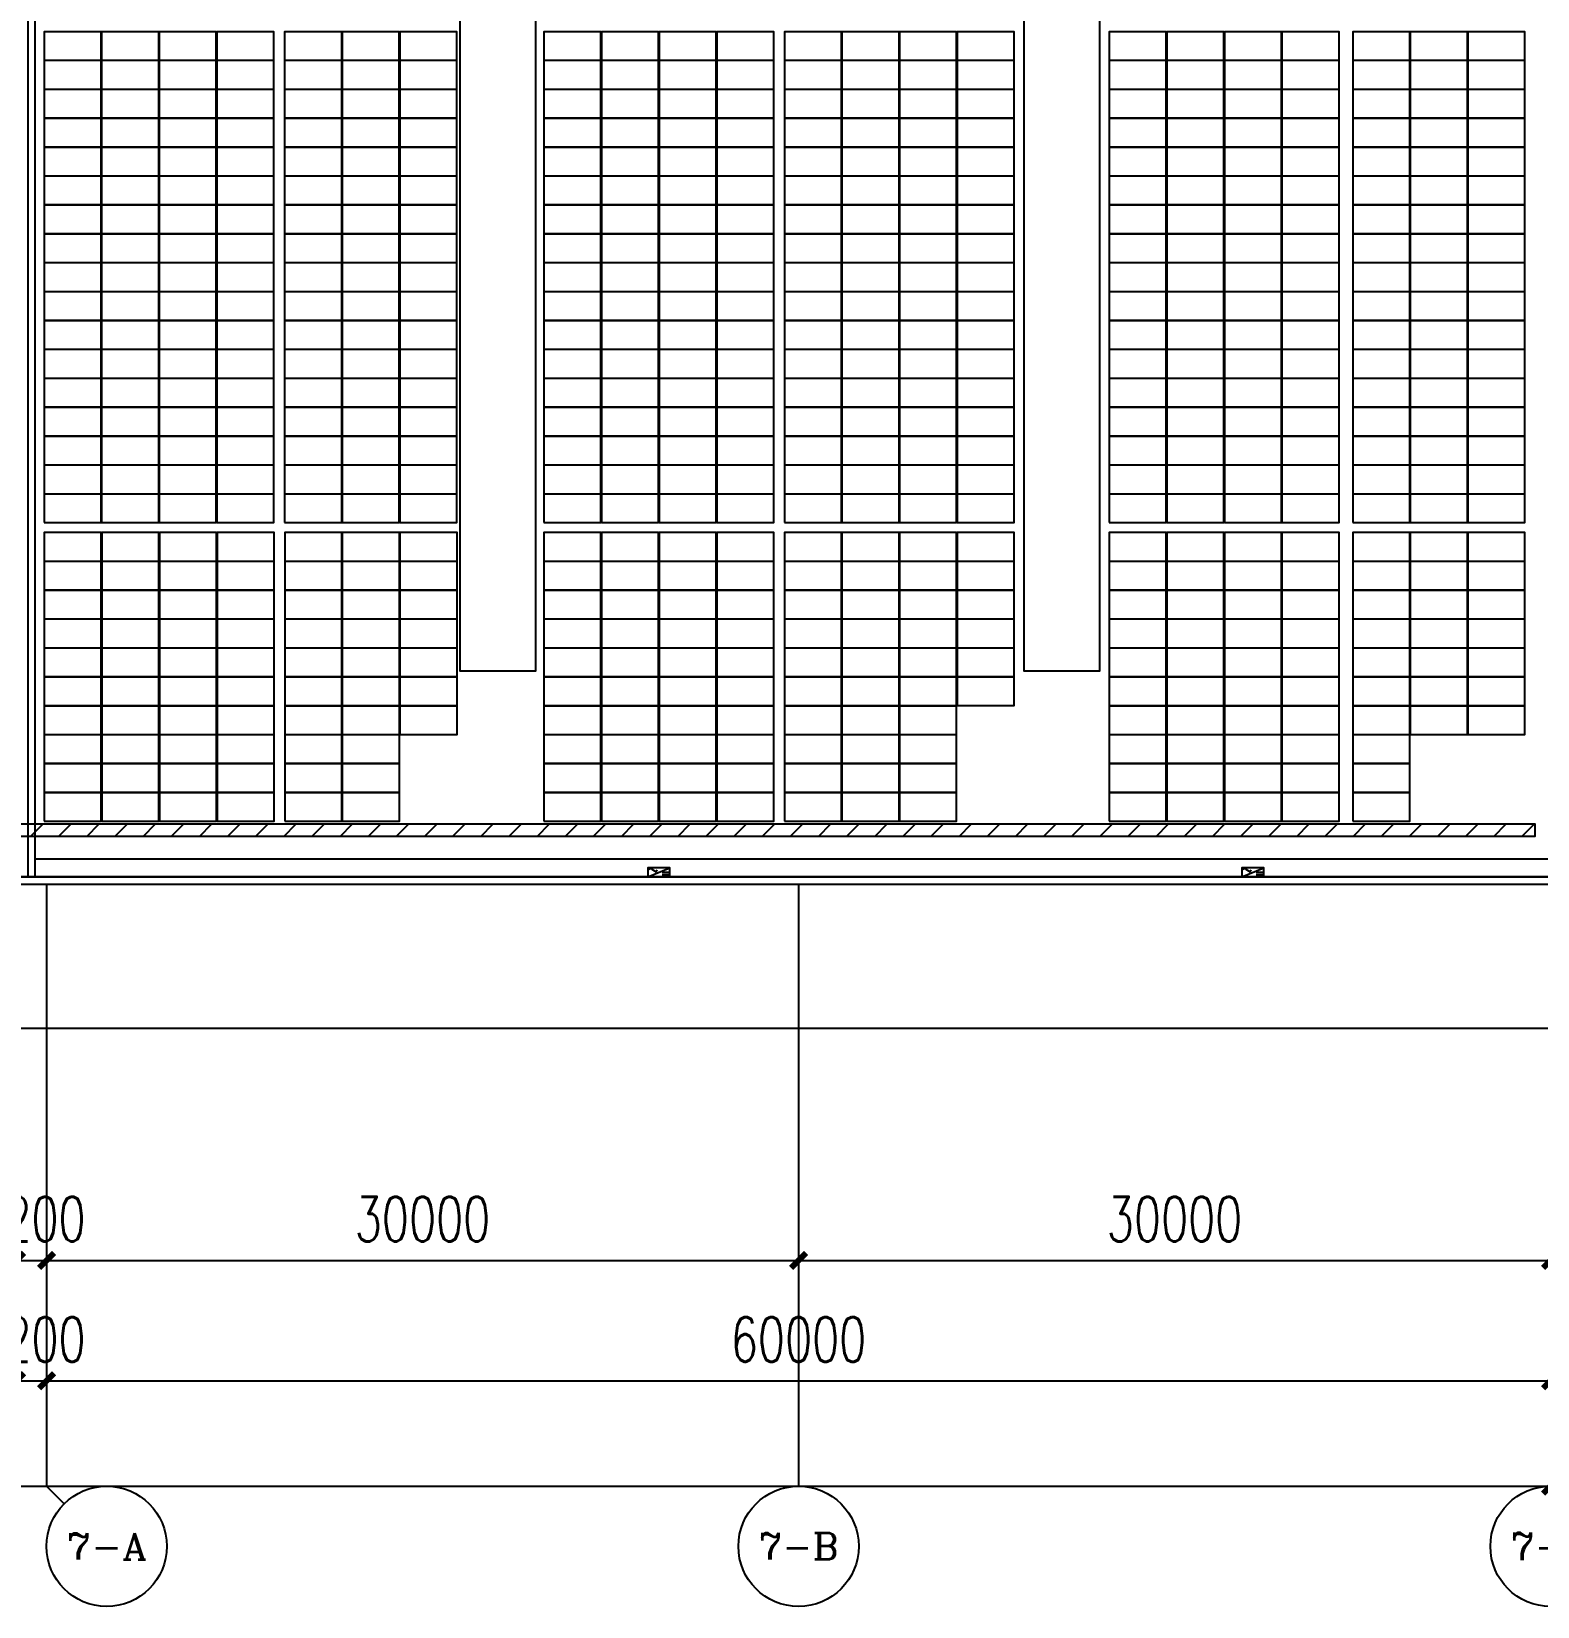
# Model space of a CAD drawing. Header units: millimetres. Extents: x 1218 to 2690, y 1163 to 1758.
# Drawn here: x 2390.2 to 2450.3, y 1307.3 to 1370.2 of the extents above; entities that cross this region are included whole.
import ezdxf
from ezdxf.enums import TextEntityAlignment as Align

# ---------------------------------------------------------------- set-up
doc = ezdxf.new("R2010")
doc.units = ezdxf.units.MM
for name, color, linetype in [('AXIS', 3, 'Continuous'), ('AXIS_TEXT', 7, 'Continuous'), ('PUB_DIM', 3, 'Continuous'), ('WALL', 9, 'Continuous'), ('单元区域外轮廓', 7, 'ByLayer'), ('屋脊线', 7, 'ByLayer'), ('电缆通道', 7, 'ByLayer'), ('组件', 7, 'ByLayer'), ('运维走道板', 1, 'Continuous'), ('逆变器', 7, 'ByLayer'), ('障碍物', 7, 'ByLayer')]:
    doc.layers.add(name, color=color, linetype=linetype)
doc.styles.add('_TCH_AXIS', font='COMPLEX', dxfattribs={"bigfont": 'GBCBIG'})
doc.styles.add('_TCH_DIM_T3', font='SIMPLEX', dxfattribs={"width": 0.705882, "bigfont": 'GBCBIG'})
doc.styles.add('COMPLEX', font='COMPLEX')
doc.dimstyles.new('_TCH_ARCH&&600', dxfattribs={"dimtxt": 1785, "dimasz": 600, "dimexe": 1500, "dimexo": 1800, "dimgap": 757.5, "dimtad": 1, "dimdec": 0, "dimtxsty": '_TCH_DIM_T3', "dimblk": 'ARCHTICK', "dimcen": 2.5, "dimclrt": 7, "dimazin": 2, "dimtfac": 1, "dimtdec": 0, "dimtix": 1, "dimtmove": 2, "dimatfit": 3})

# ---------------------------------------------------------------- blocks, each defined once
blk = doc.blocks.new('_ArchTick')
at = {"color": 0, "linetype": 'ByBlock', "const_width": 0.4}
blk.add_lwpolyline([(-0.5, -0.5), (0.5, 0.5)], dxfattribs=at)
blk = doc.blocks.new('*D122')
at = {"layer": 'AXIS', "color": 0, "lineweight": -2, "transparency": 16777216}
for p, q in [((1183360, 1863304), (1183360, 1843804)), ((1243360, 1863304), (1243360, 1843804)), ((1183360, 1845304), (1243360, 1845304))]:
    blk.add_line(p, q, dxfattribs=at)
at = {"layer": 'Defpoints', "color": 0, "transparency": 16777216}
for p in [(1183360, 1865104), (1243360, 1865104), (1243360, 1845304)]:
    blk.add_point(p, dxfattribs=at)
at = {"layer": 'AXIS', "color": 0, "lineweight": -2, "transparency": 16777216, "xscale": 600, "yscale": 600, "zscale": 600, "rotation": 180}
blk.add_blockref('_ArchTick', (1183360, 1845304), dxfattribs=at)
at = {"layer": 'AXIS', "color": 0, "lineweight": -2, "transparency": 16777216, "xscale": 600, "yscale": 600, "zscale": 600}
blk.add_blockref('_ArchTick', (1243360, 1845304), dxfattribs=at)
at = {"layer": 'AXIS', "color": 7, "transparency": 16777216, "insert": (1213360, 1846954), "char_height": 1785, "attachment_point": 5, "style": '_TCH_DIM_T3'}
blk.add_mtext('\\A1;60000', dxfattribs=at)
blk = doc.blocks.new('*D123')
at = {"layer": 'AXIS', "color": 0, "lineweight": -2, "transparency": 16777216}
for p, q in [((1183360, 1863304), (1183360, 1848604)), ((1213360, 1863304), (1213360, 1848604)), ((1183360, 1850104), (1213360, 1850104))]:
    blk.add_line(p, q, dxfattribs=at)
at = {"layer": 'Defpoints', "color": 0, "transparency": 16777216}
for p in [(1183360, 1865104), (1213360, 1865104), (1213360, 1850104)]:
    blk.add_point(p, dxfattribs=at)
at = {"layer": 'AXIS', "color": 0, "lineweight": -2, "transparency": 16777216, "xscale": 600, "yscale": 600, "zscale": 600, "rotation": 180}
blk.add_blockref('_ArchTick', (1183360, 1850104), dxfattribs=at)
at = {"layer": 'AXIS', "color": 0, "lineweight": -2, "transparency": 16777216, "xscale": 600, "yscale": 600, "zscale": 600}
blk.add_blockref('_ArchTick', (1213360, 1850104), dxfattribs=at)
at = {"layer": 'AXIS', "color": 7, "transparency": 16777216, "insert": (1198360, 1851754), "char_height": 1785, "attachment_point": 5, "style": '_TCH_DIM_T3'}
blk.add_mtext('\\A1;30000', dxfattribs=at)
blk = doc.blocks.new('*D124')
at = {"layer": 'AXIS', "color": 0, "lineweight": -2, "transparency": 16777216}
for p, q in [((1213360, 1863304), (1213360, 1848604)), ((1243360, 1863304), (1243360, 1848604)), ((1213360, 1850104), (1243360, 1850104))]:
    blk.add_line(p, q, dxfattribs=at)
at = {"layer": 'Defpoints', "color": 0, "transparency": 16777216}
for p in [(1213360, 1865104), (1243360, 1865104), (1243360, 1850104)]:
    blk.add_point(p, dxfattribs=at)
at = {"layer": 'AXIS', "color": 0, "lineweight": -2, "transparency": 16777216, "xscale": 600, "yscale": 600, "zscale": 600, "rotation": 180}
blk.add_blockref('_ArchTick', (1213360, 1850104), dxfattribs=at)
at = {"layer": 'AXIS', "color": 0, "lineweight": -2, "transparency": 16777216, "xscale": 600, "yscale": 600, "zscale": 600}
blk.add_blockref('_ArchTick', (1243360, 1850104), dxfattribs=at)
at = {"layer": 'AXIS', "color": 7, "transparency": 16777216, "insert": (1228360, 1851754), "char_height": 1785, "attachment_point": 5, "style": '_TCH_DIM_T3'}
blk.add_mtext('\\A1;30000', dxfattribs=at)
blk = doc.blocks.new('*D128')
at = {"layer": 'Defpoints', "color": 0, "transparency": 16777216}
for p in [(1182160, 1865104), (1183360, 1865104), (1183360, 1850104)]:
    blk.add_point(p, dxfattribs=at)
at = {"layer": 'PUB_DIM', "color": 0, "lineweight": -2, "transparency": 16777216}
for p, q in [((1182160, 1863304), (1182160, 1848604)), ((1183360, 1863304), (1183360, 1848604)), ((1182160, 1850104), (1181560, 1850104)), ((1182160, 1850104), (1183360, 1850104)), ((1183360, 1850104), (1183960, 1850104))]:
    blk.add_line(p, q, dxfattribs=at)
at = {"layer": 'PUB_DIM', "color": 0, "lineweight": -2, "transparency": 16777216, "xscale": 600, "yscale": 600, "zscale": 600}
blk.add_blockref('_ArchTick', (1182160, 1850104), dxfattribs=at)
at = {"layer": 'PUB_DIM', "color": 0, "lineweight": -2, "transparency": 16777216, "xscale": 600, "yscale": 600, "zscale": 600, "rotation": 180}
blk.add_blockref('_ArchTick', (1183360, 1850104), dxfattribs=at)
at = {"layer": 'PUB_DIM', "color": 7, "transparency": 16777216, "insert": (1182760, 1851754), "char_height": 1785, "attachment_point": 5, "style": '_TCH_DIM_T3'}
blk.add_mtext('\\A1;1200', dxfattribs=at)
blk = doc.blocks.new('*D129')
at = {"layer": 'Defpoints', "color": 0, "transparency": 16777216}
for p in [(1182160, 1865104), (1183360, 1865104), (1183360, 1845304)]:
    blk.add_point(p, dxfattribs=at)
at = {"layer": 'PUB_DIM', "color": 0, "lineweight": -2, "transparency": 16777216}
for p, q in [((1182160, 1863304), (1182160, 1843804)), ((1183360, 1863304), (1183360, 1843804)), ((1182160, 1845304), (1181560, 1845304)), ((1182160, 1845304), (1183360, 1845304)), ((1183360, 1845304), (1183960, 1845304))]:
    blk.add_line(p, q, dxfattribs=at)
at = {"layer": 'PUB_DIM', "color": 0, "lineweight": -2, "transparency": 16777216, "xscale": 600, "yscale": 600, "zscale": 600}
blk.add_blockref('_ArchTick', (1182160, 1845304), dxfattribs=at)
at = {"layer": 'PUB_DIM', "color": 0, "lineweight": -2, "transparency": 16777216, "xscale": 600, "yscale": 600, "zscale": 600, "rotation": 180}
blk.add_blockref('_ArchTick', (1183360, 1845304), dxfattribs=at)
at = {"layer": 'PUB_DIM', "color": 7, "transparency": 16777216, "insert": (1182760, 1846954), "char_height": 1785, "attachment_point": 5, "style": '_TCH_DIM_T3'}
blk.add_mtext('\\A1;1200', dxfattribs=at)
blk = doc.blocks.new('*D152')
at = {"layer": 'Defpoints', "color": 0, "transparency": 16777216}
for p in [(78160, 1865104), (1243360, 1865104), (1243360, 1841104)]:
    blk.add_point(p, dxfattribs=at)
at = {"layer": 'PUB_DIM', "color": 0, "lineweight": -2, "transparency": 16777216}
for p, q in [((78160, 1863304), (78160, 1839604)), ((1243360, 1863304), (1243360, 1839604)), ((78160, 1841104), (1243360, 1841104))]:
    blk.add_line(p, q, dxfattribs=at)
at = {"layer": 'PUB_DIM', "color": 0, "lineweight": -2, "transparency": 16777216, "xscale": 600, "yscale": 600, "zscale": 600, "rotation": 180}
blk.add_blockref('_ArchTick', (78160, 1841104), dxfattribs=at)
at = {"layer": 'PUB_DIM', "color": 0, "lineweight": -2, "transparency": 16777216, "xscale": 600, "yscale": 600, "zscale": 600}
blk.add_blockref('_ArchTick', (1243360, 1841104), dxfattribs=at)
at = {"layer": 'PUB_DIM', "color": 7, "transparency": 16777216, "insert": (660760, 1842754), "char_height": 1785, "attachment_point": 5, "style": '_TCH_DIM_T3'}
blk.add_mtext('\\A1;1165200', dxfattribs=at)
blk = doc.blocks.new('_AXISO')
blk.add_circle((0, 0), 0.5)
at = {"layer": 'AXIS_TEXT', "style": 'COMPLEX', "width": 1.041667}
blk.add_attdef('A', text='', height=0.56, dxfattribs=at).set_placement((-0.25, -0.28), (0.25, -0.28), align=Align.FIT)
blk = doc.blocks.new('*D480')
at = {"layer": 'AXIS', "color": 0, "lineweight": -2, "transparency": 16777216}
for p, q in [((1183360, 1863304), (1183360, 1843804)), ((1243360, 1863304), (1243360, 1843804)), ((1183360, 1845304), (1243360, 1845304))]:
    blk.add_line(p, q, dxfattribs=at)
at = {"layer": 'Defpoints', "color": 0, "transparency": 16777216}
for p in [(1183360, 1865104), (1243360, 1865104), (1243360, 1845304)]:
    blk.add_point(p, dxfattribs=at)
at = {"layer": 'AXIS', "color": 0, "lineweight": -2, "transparency": 16777216, "xscale": 600, "yscale": 600, "zscale": 600, "rotation": 180}
blk.add_blockref('_ArchTick', (1183360, 1845304), dxfattribs=at)
at = {"layer": 'AXIS', "color": 0, "lineweight": -2, "transparency": 16777216, "xscale": 600, "yscale": 600, "zscale": 600}
blk.add_blockref('_ArchTick', (1243360, 1845304), dxfattribs=at)
at = {"layer": 'AXIS', "color": 7, "transparency": 16777216, "insert": (1213360, 1846954), "char_height": 1785, "attachment_point": 5, "style": '_TCH_DIM_T3'}
blk.add_mtext('\\A1;60000', dxfattribs=at)
blk = doc.blocks.new('*D481')
at = {"layer": 'AXIS', "color": 0, "lineweight": -2, "transparency": 16777216}
for p, q in [((1183360, 1863304), (1183360, 1848604)), ((1213360, 1863304), (1213360, 1848604)), ((1183360, 1850104), (1213360, 1850104))]:
    blk.add_line(p, q, dxfattribs=at)
at = {"layer": 'Defpoints', "color": 0, "transparency": 16777216}
for p in [(1183360, 1865104), (1213360, 1865104), (1213360, 1850104)]:
    blk.add_point(p, dxfattribs=at)
at = {"layer": 'AXIS', "color": 0, "lineweight": -2, "transparency": 16777216, "xscale": 600, "yscale": 600, "zscale": 600, "rotation": 180}
blk.add_blockref('_ArchTick', (1183360, 1850104), dxfattribs=at)
at = {"layer": 'AXIS', "color": 0, "lineweight": -2, "transparency": 16777216, "xscale": 600, "yscale": 600, "zscale": 600}
blk.add_blockref('_ArchTick', (1213360, 1850104), dxfattribs=at)
at = {"layer": 'AXIS', "color": 7, "transparency": 16777216, "insert": (1198360, 1851754), "char_height": 1785, "attachment_point": 5, "style": '_TCH_DIM_T3'}
blk.add_mtext('\\A1;30000', dxfattribs=at)
blk = doc.blocks.new('*D482')
at = {"layer": 'AXIS', "color": 0, "lineweight": -2, "transparency": 16777216}
for p, q in [((1213360, 1863304), (1213360, 1848604)), ((1243360, 1863304), (1243360, 1848604)), ((1213360, 1850104), (1243360, 1850104))]:
    blk.add_line(p, q, dxfattribs=at)
at = {"layer": 'Defpoints', "color": 0, "transparency": 16777216}
for p in [(1213360, 1865104), (1243360, 1865104), (1243360, 1850104)]:
    blk.add_point(p, dxfattribs=at)
at = {"layer": 'AXIS', "color": 0, "lineweight": -2, "transparency": 16777216, "xscale": 600, "yscale": 600, "zscale": 600, "rotation": 180}
blk.add_blockref('_ArchTick', (1213360, 1850104), dxfattribs=at)
at = {"layer": 'AXIS', "color": 0, "lineweight": -2, "transparency": 16777216, "xscale": 600, "yscale": 600, "zscale": 600}
blk.add_blockref('_ArchTick', (1243360, 1850104), dxfattribs=at)
at = {"layer": 'AXIS', "color": 7, "transparency": 16777216, "insert": (1228360, 1851754), "char_height": 1785, "attachment_point": 5, "style": '_TCH_DIM_T3'}
blk.add_mtext('\\A1;30000', dxfattribs=at)
blk = doc.blocks.new('*D545')
at = {"layer": 'Defpoints', "color": 0, "transparency": 16777216}
for p in [(1182160, 1865104), (1183360, 1865104), (1183360, 1850104)]:
    blk.add_point(p, dxfattribs=at)
at = {"layer": 'PUB_DIM', "color": 0, "lineweight": -2, "transparency": 16777216}
for p, q in [((1182160, 1863304), (1182160, 1848604)), ((1183360, 1863304), (1183360, 1848604)), ((1182160, 1850104), (1181560, 1850104)), ((1182160, 1850104), (1183360, 1850104)), ((1183360, 1850104), (1183960, 1850104))]:
    blk.add_line(p, q, dxfattribs=at)
at = {"layer": 'PUB_DIM', "color": 0, "lineweight": -2, "transparency": 16777216, "xscale": 600, "yscale": 600, "zscale": 600}
blk.add_blockref('_ArchTick', (1182160, 1850104), dxfattribs=at)
at = {"layer": 'PUB_DIM', "color": 0, "lineweight": -2, "transparency": 16777216, "xscale": 600, "yscale": 600, "zscale": 600, "rotation": 180}
blk.add_blockref('_ArchTick', (1183360, 1850104), dxfattribs=at)
at = {"layer": 'PUB_DIM', "color": 7, "transparency": 16777216, "insert": (1182760, 1851754), "char_height": 1785, "attachment_point": 5, "style": '_TCH_DIM_T3'}
blk.add_mtext('\\A1;1200', dxfattribs=at)
blk = doc.blocks.new('*D546')
at = {"layer": 'Defpoints', "color": 0, "transparency": 16777216}
for p in [(1182160, 1865104), (1183360, 1865104), (1183360, 1845304)]:
    blk.add_point(p, dxfattribs=at)
at = {"layer": 'PUB_DIM', "color": 0, "lineweight": -2, "transparency": 16777216}
for p, q in [((1182160, 1863304), (1182160, 1843804)), ((1183360, 1863304), (1183360, 1843804)), ((1182160, 1845304), (1181560, 1845304)), ((1182160, 1845304), (1183360, 1845304)), ((1183360, 1845304), (1183960, 1845304))]:
    blk.add_line(p, q, dxfattribs=at)
at = {"layer": 'PUB_DIM', "color": 0, "lineweight": -2, "transparency": 16777216, "xscale": 600, "yscale": 600, "zscale": 600}
blk.add_blockref('_ArchTick', (1182160, 1845304), dxfattribs=at)
at = {"layer": 'PUB_DIM', "color": 0, "lineweight": -2, "transparency": 16777216, "xscale": 600, "yscale": 600, "zscale": 600, "rotation": 180}
blk.add_blockref('_ArchTick', (1183360, 1845304), dxfattribs=at)
at = {"layer": 'PUB_DIM', "color": 7, "transparency": 16777216, "insert": (1182760, 1846954), "char_height": 1785, "attachment_point": 5, "style": '_TCH_DIM_T3'}
blk.add_mtext('\\A1;1200', dxfattribs=at)
blk = doc.blocks.new('*D569')
at = {"layer": 'Defpoints', "color": 0, "transparency": 16777216}
for p in [(78160, 1865104), (1243360, 1865104), (1243360, 1841104)]:
    blk.add_point(p, dxfattribs=at)
at = {"layer": 'PUB_DIM', "color": 0, "lineweight": -2, "transparency": 16777216}
for p, q in [((78160, 1863304), (78160, 1839604)), ((1243360, 1863304), (1243360, 1839604)), ((78160, 1841104), (1243360, 1841104))]:
    blk.add_line(p, q, dxfattribs=at)
at = {"layer": 'PUB_DIM', "color": 0, "lineweight": -2, "transparency": 16777216, "xscale": 600, "yscale": 600, "zscale": 600, "rotation": 180}
blk.add_blockref('_ArchTick', (78160, 1841104), dxfattribs=at)
at = {"layer": 'PUB_DIM', "color": 0, "lineweight": -2, "transparency": 16777216, "xscale": 600, "yscale": 600, "zscale": 600}
blk.add_blockref('_ArchTick', (1243360, 1841104), dxfattribs=at)
at = {"layer": 'PUB_DIM', "color": 7, "transparency": 16777216, "insert": (660760, 1842754), "char_height": 1785, "attachment_point": 5, "style": '_TCH_DIM_T3'}
blk.add_mtext('\\A1;1165200', dxfattribs=at)
blk = doc.blocks.new('*U582')
at = {"layer": '单元区域外轮廓', "color": 2}
blk.add_polyline3d([(582600, -78700, 12000), (-582600, -78700, 12000), (-582600, 78700, 12000), (582600, 78700, 12000)], close=True, dxfattribs=at)
at = {"flags": 1}
for tag in ['unit_id', 'unit_name', 'parapet_height', 'ground_elevation', 'is_enable_parapet']:
    blk.add_attdef(tag, (0, 0), '', height=2.5, dxfattribs=at)
blk = doc.blocks.new('*U583')
at = {"layer": '屋脊线', "color": 30}
blk.add_line((-582600, -78700, 12000), (582600, -78700, 12000), dxfattribs=at)
at = {"flags": 1}
for tag in ['unit_id', 'unit_name']:
    blk.add_attdef(tag, (0, 0), '', height=2.5, dxfattribs=at)
blk = doc.blocks.new('*U584')
at = {"color": 0}
blk.add_polyline3d([(0, 0, 0), (227.8, 0, 0), (227.8, 113.3, 5.8), (0, 113.3, 5.8)], close=True, dxfattribs=at)
at = {"flags": 1}
for tag in ['mounting-hole-spacing1', 'mounting-hole-spacing2', 'module-material', 'vmpo', 'voco', 'silicon-material', 'panel-length', 'panel-width', 'panel-height', 'userid', 'theme', 'note', 'name', 'pmax', 'company-name', 'id', 'impo', 'isco']:
    blk.add_attdef(tag, (0, 0), '', height=2.5, dxfattribs=at)
blk = doc.blocks.new('*U585')
at = {"layer": '组件', "color": 203}
for p in [(52250, -4613.8, 1375.5), (52479.8, -4613.8, 1375.5), (52709.6, -4613.8, 1375.5), (52250, -4729, 1369.7), (52479.8, -4729, 1369.7), (52709.6, -4729, 1369.7), (52250, -4844.3, 1363.8), (52479.8, -4844.3, 1363.8), (52709.6, -4844.3, 1363.8), (52250, -4959.5, 1357.9), (52479.8, -4959.5, 1357.9), (52709.6, -4959.5, 1357.9), (52250, -5074.8, 1352.1), (52479.8, -5074.8, 1352.1), (52709.6, -5074.8, 1352.1), (52250, -5190, 1346.2), (52479.8, -5190, 1346.2), (52709.6, -5190, 1346.2), (52250, -5305.3, 1340.4), (52479.8, -5305.3, 1340.4), (52709.6, -5305.3, 1340.4), (52250, -5420.5, 1334.5), (52479.8, -5420.5, 1334.5), (52709.6, -5420.5, 1334.5), (52250, -5535.8, 1328.6), (52479.8, -5535.8, 1328.6), (52709.6, -5535.8, 1328.6), (52250, -5651, 1322.8), (52479.8, -5651, 1322.8), (52709.6, -5651, 1322.8), (52250, -5766.3, 1316.9), (52479.8, -5766.3, 1316.9), (52709.6, -5766.3, 1316.9), (52250, -5881.5, 1311.1), (52479.8, -5881.5, 1311.1), (52709.6, -5881.5, 1311.1), (52250, -5996.8, 1305.2), (52479.8, -5996.8, 1305.2), (52709.6, -5996.8, 1305.2), (52250, -6112, 1299.4), (52479.8, -6112, 1299.4), (52709.6, -6112, 1299.4), (52250, -6227.3, 1293.5), (52479.8, -6227.3, 1293.5), (52709.6, -6227.3, 1293.5), (52250, -6342.5, 1287.6), (52479.8, -6342.5, 1287.6), (52709.6, -6342.5, 1287.6), (52250, -6457.8, 1281.8), (52479.8, -6457.8, 1281.8), (52709.6, -6457.8, 1281.8), (52250.8, -6611, 1274), (52480.6, -6611, 1274), (52710.4, -6611, 1274), (52250.8, -6726.2, 1268.1), (52480.6, -6726.2, 1268.1), (52710.4, -6726.2, 1268.1), (52250.8, -6841.5, 1262.3), (52480.6, -6841.5, 1262.3), (52250.8, -6956.7, 1256.4), (52480.6, -6956.7, 1256.4), (52250.8, -7072, 1250.6), (52480.6, -7072, 1250.6), (52250.8, -7187.2, 1244.7), (52480.6, -7187.2, 1244.7), (52250.8, -7302.5, 1238.8), (52480.6, -7302.5, 1238.8), (52250.8, -7417.7, 1233), (52480.6, -7417.7, 1233), (52250.8, -7533, 1227.1), (52480.6, -7533, 1227.1), (52250.8, -7648.2, 1221.3), (52480.6, -7648.2, 1221.3)]:
    blk.add_blockref('*U584', p, dxfattribs=at)
at = {"layer": '组件', "color": 1}
for p in [(52939.4, -4613.8, 1375.5), (53209.8, -4613.8, 1375.5), (53439.6, -4613.8, 1375.5), (53669.4, -4613.8, 1375.5), (54244.1, -4613.8, 1375.5), (54473.9, -4613.8, 1375.5), (54703.7, -4613.8, 1375.5), (54933.5, -4613.8, 1375.5), (55203.3, -4613.8, 1375.5), (55433.1, -4613.8, 1375.5), (52939.4, -4729, 1369.7), (53209.8, -4729, 1369.7), (53439.6, -4729, 1369.7), (53669.4, -4729, 1369.7), (54244.1, -4729, 1369.7), (54473.9, -4729, 1369.7), (54703.7, -4729, 1369.7), (54933.5, -4729, 1369.7), (55203.3, -4729, 1369.7), (55433.1, -4729, 1369.7), (52939.4, -4844.3, 1363.8), (53209.8, -4844.3, 1363.8), (53439.6, -4844.3, 1363.8), (53669.4, -4844.3, 1363.8), (54244.1, -4844.3, 1363.8), (54473.9, -4844.3, 1363.8), (54703.7, -4844.3, 1363.8), (54933.5, -4844.3, 1363.8), (55203.3, -4844.3, 1363.8), (55433.1, -4844.3, 1363.8), (52939.4, -4959.5, 1357.9), (53209.8, -4959.5, 1357.9), (53439.6, -4959.5, 1357.9), (53669.4, -4959.5, 1357.9), (54244.1, -4959.5, 1357.9), (54473.9, -4959.5, 1357.9), (54703.7, -4959.5, 1357.9), (54933.5, -4959.5, 1357.9), (55203.3, -4959.5, 1357.9), (55433.1, -4959.5, 1357.9), (52939.4, -5074.8, 1352.1), (53209.8, -5074.8, 1352.1), (53439.6, -5074.8, 1352.1), (53669.4, -5074.8, 1352.1), (54244.1, -5074.8, 1352.1), (54473.9, -5074.8, 1352.1), (54703.7, -5074.8, 1352.1), (54933.5, -5074.8, 1352.1), (55203.3, -5074.8, 1352.1), (55433.1, -5074.8, 1352.1), (52939.4, -5190, 1346.2), (53209.8, -5190, 1346.2), (53439.6, -5190, 1346.2), (53669.4, -5190, 1346.2), (54244.1, -5190, 1346.2), (54473.9, -5190, 1346.2), (54703.7, -5190, 1346.2), (54933.5, -5190, 1346.2), (55203.3, -5190, 1346.2), (55433.1, -5190, 1346.2), (52939.4, -5305.3, 1340.4), (53209.8, -5305.3, 1340.4), (53439.6, -5305.3, 1340.4), (53669.4, -5305.3, 1340.4), (54244.1, -5305.3, 1340.4), (54473.9, -5305.3, 1340.4), (54703.7, -5305.3, 1340.4), (54933.5, -5305.3, 1340.4), (55203.3, -5305.3, 1340.4), (55433.1, -5305.3, 1340.4), (52939.4, -5420.5, 1334.5), (53209.8, -5420.5, 1334.5), (53439.6, -5420.5, 1334.5), (53669.4, -5420.5, 1334.5), (54244.1, -5420.5, 1334.5), (54473.9, -5420.5, 1334.5), (54703.7, -5420.5, 1334.5), (54933.5, -5420.5, 1334.5), (55203.3, -5420.5, 1334.5), (55433.1, -5420.5, 1334.5), (52939.4, -5535.8, 1328.6), (53209.8, -5535.8, 1328.6), (53439.6, -5535.8, 1328.6), (53669.4, -5535.8, 1328.6), (54244.1, -5535.8, 1328.6), (54473.9, -5535.8, 1328.6), (54703.7, -5535.8, 1328.6), (54933.5, -5535.8, 1328.6), (55203.3, -5535.8, 1328.6), (55433.1, -5535.8, 1328.6), (52939.4, -5651, 1322.8), (53209.8, -5651, 1322.8), (53439.6, -5651, 1322.8), (53669.4, -5651, 1322.8), (54244.1, -5651, 1322.8), (54473.9, -5651, 1322.8), (54703.7, -5651, 1322.8), (54933.5, -5651, 1322.8), (55203.3, -5651, 1322.8), (55433.1, -5651, 1322.8), (52939.4, -5766.3, 1316.9), (53209.8, -5766.3, 1316.9), (53439.6, -5766.3, 1316.9), (53669.4, -5766.3, 1316.9), (54244.1, -5766.3, 1316.9), (54473.9, -5766.3, 1316.9), (54703.7, -5766.3, 1316.9), (54933.5, -5766.3, 1316.9), (55203.3, -5766.3, 1316.9), (55433.1, -5766.3, 1316.9), (52939.4, -5881.5, 1311.1), (53209.8, -5881.5, 1311.1), (53439.6, -5881.5, 1311.1), (53669.4, -5881.5, 1311.1), (54244.1, -5881.5, 1311.1), (54473.9, -5881.5, 1311.1), (54703.7, -5881.5, 1311.1), (54933.5, -5881.5, 1311.1), (55203.3, -5881.5, 1311.1), (55433.1, -5881.5, 1311.1), (52939.4, -5996.8, 1305.2), (53209.8, -5996.8, 1305.2), (53439.6, -5996.8, 1305.2), (53669.4, -5996.8, 1305.2), (54244.1, -5996.8, 1305.2), (54473.9, -5996.8, 1305.2), (54703.7, -5996.8, 1305.2), (54933.5, -5996.8, 1305.2), (55203.3, -5996.8, 1305.2), (55433.1, -5996.8, 1305.2), (52939.4, -6112, 1299.4), (53209.8, -6112, 1299.4), (53439.6, -6112, 1299.4), (53669.4, -6112, 1299.4), (54244.1, -6112, 1299.4), (54473.9, -6112, 1299.4), (54703.7, -6112, 1299.4), (54933.5, -6112, 1299.4), (55203.3, -6112, 1299.4), (55433.1, -6112, 1299.4), (52939.4, -6227.3, 1293.5), (53209.8, -6227.3, 1293.5), (53439.6, -6227.3, 1293.5), (53669.4, -6227.3, 1293.5), (54244.1, -6227.3, 1293.5), (54473.9, -6227.3, 1293.5), (54703.7, -6227.3, 1293.5), (54933.5, -6227.3, 1293.5), (55203.3, -6227.3, 1293.5), (55433.1, -6227.3, 1293.5), (52939.4, -6342.5, 1287.6), (53209.8, -6342.5, 1287.6), (53439.6, -6342.5, 1287.6), (53669.4, -6342.5, 1287.6), (54244.1, -6342.5, 1287.6), (54473.9, -6342.5, 1287.6), (54703.7, -6342.5, 1287.6), (54933.5, -6342.5, 1287.6), (55203.3, -6342.5, 1287.6), (55433.1, -6342.5, 1287.6), (52939.4, -6457.8, 1281.8), (53209.8, -6457.8, 1281.8), (53439.6, -6457.8, 1281.8), (53669.4, -6457.8, 1281.8), (54244.1, -6457.8, 1281.8), (54473.9, -6457.8, 1281.8), (54703.7, -6457.8, 1281.8), (54933.5, -6457.8, 1281.8), (55203.3, -6457.8, 1281.8), (55433.1, -6457.8, 1281.8), (52940.2, -6611, 1274), (53210.2, -6611, 1274), (53440, -6611, 1274), (53669.8, -6611, 1274), (54244.1, -6611, 1274), (54473.9, -6611, 1274), (54703.7, -6611, 1274), (54933.5, -6611, 1274), (55203.3, -6611, 1274), (55433.1, -6611, 1274), (55662.9, -6611, 1274), (55892.7, -6611, 1274), (56499, -6611, 1274), (52940.2, -6726.2, 1268.1), (53210.2, -6726.2, 1268.1), (53440, -6726.2, 1268.1), (53669.8, -6726.2, 1268.1), (54244.1, -6726.2, 1268.1), (54473.9, -6726.2, 1268.1), (54703.7, -6726.2, 1268.1), (54933.5, -6726.2, 1268.1), (55203.3, -6726.2, 1268.1), (55433.1, -6726.2, 1268.1), (55662.9, -6726.2, 1268.1), (55892.7, -6726.2, 1268.1), (56499, -6726.2, 1268.1), (52710.4, -6841.5, 1262.3), (52940.2, -6841.5, 1262.3), (53210.2, -6841.5, 1262.3), (53440, -6841.5, 1262.3), (53669.8, -6841.5, 1262.3), (54244.1, -6841.5, 1262.3), (54473.9, -6841.5, 1262.3), (54703.7, -6841.5, 1262.3), (54933.5, -6841.5, 1262.3), (55203.3, -6841.5, 1262.3), (55433.1, -6841.5, 1262.3), (55662.9, -6841.5, 1262.3), (55892.7, -6841.5, 1262.3), (56499, -6841.5, 1262.3), (52710.4, -6956.7, 1256.4), (52940.2, -6956.7, 1256.4), (53210.2, -6956.7, 1256.4), (53440, -6956.7, 1256.4), (53669.8, -6956.7, 1256.4), (54244.1, -6956.7, 1256.4), (54473.9, -6956.7, 1256.4), (54703.7, -6956.7, 1256.4), (54933.5, -6956.7, 1256.4), (55203.3, -6956.7, 1256.4), (55433.1, -6956.7, 1256.4), (55662.9, -6956.7, 1256.4), (55892.7, -6956.7, 1256.4), (56499, -6956.7, 1256.4), (52710.4, -7072, 1250.6), (52940.2, -7072, 1250.6), (53210.2, -7072, 1250.6), (53440, -7072, 1250.6), (53669.8, -7072, 1250.6), (54244.1, -7072, 1250.6), (54473.9, -7072, 1250.6), (54703.7, -7072, 1250.6), (54933.5, -7072, 1250.6), (55203.3, -7072, 1250.6), (55433.1, -7072, 1250.6), (55662.9, -7072, 1250.6), (55892.7, -7072, 1250.6), (56499, -7072, 1250.6), (52710.4, -7187.2, 1244.7), (52940.2, -7187.2, 1244.7), (53210.2, -7187.2, 1244.7), (53440, -7187.2, 1244.7), (53669.8, -7187.2, 1244.7), (54244.1, -7187.2, 1244.7), (54473.9, -7187.2, 1244.7), (54703.7, -7187.2, 1244.7), (54933.5, -7187.2, 1244.7), (55203.3, -7187.2, 1244.7), (55433.1, -7187.2, 1244.7), (55662.9, -7187.2, 1244.7), (55892.7, -7187.2, 1244.7), (56499, -7187.2, 1244.7), (52710.4, -7302.5, 1238.8), (52940.2, -7302.5, 1238.8), (53210.2, -7302.5, 1238.8), (53440, -7302.5, 1238.8), (53669.8, -7302.5, 1238.8), (54244.1, -7302.5, 1238.8), (54473.9, -7302.5, 1238.8), (54703.7, -7302.5, 1238.8), (54933.5, -7302.5, 1238.8), (55203.3, -7302.5, 1238.8), (55433.1, -7302.5, 1238.8), (55662.9, -7302.5, 1238.8), (56499, -7302.5, 1238.8), (52710.4, -7417.7, 1233), (52940.2, -7417.7, 1233), (53210.2, -7417.7, 1233), (53440, -7417.7, 1233), (54244.1, -7417.7, 1233), (54473.9, -7417.7, 1233), (54703.7, -7417.7, 1233), (54933.5, -7417.7, 1233), (55203.3, -7417.7, 1233), (55433.1, -7417.7, 1233), (55662.9, -7417.7, 1233), (56499, -7417.7, 1233), (52710.4, -7533, 1227.1), (52940.2, -7533, 1227.1), (53210.2, -7533, 1227.1), (53440, -7533, 1227.1), (54244.1, -7533, 1227.1), (54473.9, -7533, 1227.1), (54703.7, -7533, 1227.1), (54933.5, -7533, 1227.1), (55203.3, -7533, 1227.1), (55433.1, -7533, 1227.1), (55662.9, -7533, 1227.1), (56499, -7533, 1227.1), (52710.4, -7648.2, 1221.3), (52940.2, -7648.2, 1221.3), (53210.2, -7648.2, 1221.3), (53440, -7648.2, 1221.3), (54244.1, -7648.2, 1221.3), (54473.9, -7648.2, 1221.3), (54703.7, -7648.2, 1221.3), (54933.5, -7648.2, 1221.3), (55203.3, -7648.2, 1221.3), (55433.1, -7648.2, 1221.3), (55662.9, -7648.2, 1221.3), (56499, -7648.2, 1221.3)]:
    blk.add_blockref('*U584', p, dxfattribs=at)
at = {"layer": '组件', "color": 232}
for p in [(55662.9, -4613.8, 1375.5), (55892.7, -4613.8, 1375.5), (56499, -4613.8, 1375.5), (56728.8, -4613.8, 1375.5), (56958.6, -4613.8, 1375.5), (57188.4, -4613.8, 1375.5), (57470.6, -4613.8, 1375.5), (57700.4, -4613.8, 1375.5), (57930.2, -4613.8, 1375.5), (55662.9, -4729, 1369.7), (55892.7, -4729, 1369.7), (56499, -4729, 1369.7), (56728.8, -4729, 1369.7), (56958.6, -4729, 1369.7), (57188.4, -4729, 1369.7), (57470.6, -4729, 1369.7), (57700.4, -4729, 1369.7), (57930.2, -4729, 1369.7), (55662.9, -4844.3, 1363.8), (55892.7, -4844.3, 1363.8), (56499, -4844.3, 1363.8), (56728.8, -4844.3, 1363.8), (56958.6, -4844.3, 1363.8), (57188.4, -4844.3, 1363.8), (57470.6, -4844.3, 1363.8), (57700.4, -4844.3, 1363.8), (57930.2, -4844.3, 1363.8), (55662.9, -4959.5, 1357.9), (55892.7, -4959.5, 1357.9), (56499, -4959.5, 1357.9), (56728.8, -4959.5, 1357.9), (56958.6, -4959.5, 1357.9), (57188.4, -4959.5, 1357.9), (57470.6, -4959.5, 1357.9), (57700.4, -4959.5, 1357.9), (57930.2, -4959.5, 1357.9), (55662.9, -5074.8, 1352.1), (55892.7, -5074.8, 1352.1), (56499, -5074.8, 1352.1), (56728.8, -5074.8, 1352.1), (56958.6, -5074.8, 1352.1), (57188.4, -5074.8, 1352.1), (57470.6, -5074.8, 1352.1), (57700.4, -5074.8, 1352.1), (57930.2, -5074.8, 1352.1), (55662.9, -5190, 1346.2), (55892.7, -5190, 1346.2), (56499, -5190, 1346.2), (56728.8, -5190, 1346.2), (56958.6, -5190, 1346.2), (57188.4, -5190, 1346.2), (57470.6, -5190, 1346.2), (57700.4, -5190, 1346.2), (57930.2, -5190, 1346.2), (55662.9, -5305.3, 1340.4), (55892.7, -5305.3, 1340.4), (56499, -5305.3, 1340.4), (56728.8, -5305.3, 1340.4), (56958.6, -5305.3, 1340.4), (57188.4, -5305.3, 1340.4), (57470.6, -5305.3, 1340.4), (57700.4, -5305.3, 1340.4), (57930.2, -5305.3, 1340.4), (55662.9, -5420.5, 1334.5), (55892.7, -5420.5, 1334.5), (56499, -5420.5, 1334.5), (56728.8, -5420.5, 1334.5), (56958.6, -5420.5, 1334.5), (57188.4, -5420.5, 1334.5), (57470.6, -5420.5, 1334.5), (57700.4, -5420.5, 1334.5), (57930.2, -5420.5, 1334.5), (55662.9, -5535.8, 1328.6), (55892.7, -5535.8, 1328.6), (56499, -5535.8, 1328.6), (56728.8, -5535.8, 1328.6), (56958.6, -5535.8, 1328.6), (57188.4, -5535.8, 1328.6), (57470.6, -5535.8, 1328.6), (57700.4, -5535.8, 1328.6), (57930.2, -5535.8, 1328.6), (55662.9, -5651, 1322.8), (55892.7, -5651, 1322.8), (56499, -5651, 1322.8), (56728.8, -5651, 1322.8), (56958.6, -5651, 1322.8), (57188.4, -5651, 1322.8), (57470.6, -5651, 1322.8), (57700.4, -5651, 1322.8), (57930.2, -5651, 1322.8), (55662.9, -5766.3, 1316.9), (55892.7, -5766.3, 1316.9), (56499, -5766.3, 1316.9), (56728.8, -5766.3, 1316.9), (56958.6, -5766.3, 1316.9), (57188.4, -5766.3, 1316.9), (57470.6, -5766.3, 1316.9), (57700.4, -5766.3, 1316.9), (57930.2, -5766.3, 1316.9), (55662.9, -5881.5, 1311.1), (55892.7, -5881.5, 1311.1), (56499, -5881.5, 1311.1), (56728.8, -5881.5, 1311.1), (56958.6, -5881.5, 1311.1), (57188.4, -5881.5, 1311.1), (57470.6, -5881.5, 1311.1), (57700.4, -5881.5, 1311.1), (57930.2, -5881.5, 1311.1), (55662.9, -5996.8, 1305.2), (55892.7, -5996.8, 1305.2), (56499, -5996.8, 1305.2), (56728.8, -5996.8, 1305.2), (56958.6, -5996.8, 1305.2), (57188.4, -5996.8, 1305.2), (57470.6, -5996.8, 1305.2), (57700.4, -5996.8, 1305.2), (57930.2, -5996.8, 1305.2), (55662.9, -6112, 1299.4), (55892.7, -6112, 1299.4), (56499, -6112, 1299.4), (56728.8, -6112, 1299.4), (56958.6, -6112, 1299.4), (57188.4, -6112, 1299.4), (57470.6, -6112, 1299.4), (57700.4, -6112, 1299.4), (57930.2, -6112, 1299.4), (55662.9, -6227.3, 1293.5), (55892.7, -6227.3, 1293.5), (56499, -6227.3, 1293.5), (56728.8, -6227.3, 1293.5), (56958.6, -6227.3, 1293.5), (57188.4, -6227.3, 1293.5), (57470.6, -6227.3, 1293.5), (57700.4, -6227.3, 1293.5), (57930.2, -6227.3, 1293.5), (55662.9, -6342.5, 1287.6), (55892.7, -6342.5, 1287.6), (56499, -6342.5, 1287.6), (56728.8, -6342.5, 1287.6), (56958.6, -6342.5, 1287.6), (57188.4, -6342.5, 1287.6), (57470.6, -6342.5, 1287.6), (57700.4, -6342.5, 1287.6), (57930.2, -6342.5, 1287.6), (55662.9, -6457.8, 1281.8), (55892.7, -6457.8, 1281.8), (56499, -6457.8, 1281.8), (56728.8, -6457.8, 1281.8), (56958.6, -6457.8, 1281.8), (57188.4, -6457.8, 1281.8), (57470.6, -6457.8, 1281.8), (57700.4, -6457.8, 1281.8), (57930.2, -6457.8, 1281.8), (56728.8, -6611, 1274), (56958.6, -6611, 1274), (57188.4, -6611, 1274), (57470.6, -6611, 1274), (57700.4, -6611, 1274), (57930.2, -6611, 1274), (56728.8, -6726.2, 1268.1), (56958.6, -6726.2, 1268.1), (57188.4, -6726.2, 1268.1), (57470.6, -6726.2, 1268.1), (57700.4, -6726.2, 1268.1), (57930.2, -6726.2, 1268.1), (56728.8, -6841.5, 1262.3), (56958.6, -6841.5, 1262.3), (57188.4, -6841.5, 1262.3), (57470.6, -6841.5, 1262.3), (57700.4, -6841.5, 1262.3), (57930.2, -6841.5, 1262.3), (56728.8, -6956.7, 1256.4), (56958.6, -6956.7, 1256.4), (57188.4, -6956.7, 1256.4), (57470.6, -6956.7, 1256.4), (57700.4, -6956.7, 1256.4), (57930.2, -6956.7, 1256.4), (56728.8, -7072, 1250.6), (56958.6, -7072, 1250.6), (57188.4, -7072, 1250.6), (57470.6, -7072, 1250.6), (57700.4, -7072, 1250.6), (57930.2, -7072, 1250.6), (56728.8, -7187.2, 1244.7), (56958.6, -7187.2, 1244.7), (57188.4, -7187.2, 1244.7), (57470.6, -7187.2, 1244.7), (57700.4, -7187.2, 1244.7), (57930.2, -7187.2, 1244.7), (56728.8, -7302.5, 1238.8), (56958.6, -7302.5, 1238.8), (57188.4, -7302.5, 1238.8), (57470.6, -7302.5, 1238.8), (57700.4, -7302.5, 1238.8), (57930.2, -7302.5, 1238.8), (56728.8, -7417.7, 1233), (56958.6, -7417.7, 1233), (57188.4, -7417.7, 1233), (57470.6, -7417.7, 1233), (56728.8, -7533, 1227.1), (56958.6, -7533, 1227.1), (57188.4, -7533, 1227.1), (57470.6, -7533, 1227.1), (56728.8, -7648.2, 1221.3), (56958.6, -7648.2, 1221.3), (57188.4, -7648.2, 1221.3), (57470.6, -7648.2, 1221.3)]:
    blk.add_blockref('*U584', p, dxfattribs=at)
at = {"flags": 1}
for tag in ['offset-x', 'offset-y', 'mode', 'tilt', 'azimuth', 'align', 'array-mode', 'panel-x', 'panel-y', 'panel-per-row', 'bracket-type', 'bracket-value', 'row-per-array']:
    blk.add_attdef(tag, (0, 0), '', height=2.5, dxfattribs=at)
blk = doc.blocks.new('*U650', base_point=(43.5, 18.1))
at = {"color": 0}
for p, q in [((0, 0), (87, 36.1)), ((56.7, 18.2), (81.7, 18.2)), ((56.7, 9.6), (81.7, 9.6))]:
    blk.add_line(p, q, dxfattribs=at)
blk.add_lwpolyline([(0, 0), (87, 0), (87, 36.1), (0, 36.1)], close=True, dxfattribs=at)
blk.add_lwpolyline([(4.7, 27, -0.6815), (15.8, 30.2), (25.5, 23.7, 0.6815), (36.6, 27)], format="xyb", dxfattribs=at)
blk = doc.blocks.new('*U652', base_point=(43.5, 18.1))
at = {"color": 0}
for p, q in [((0, 0), (87, 36.1)), ((56.7, 18.2), (81.7, 18.2)), ((56.7, 9.6), (81.7, 9.6))]:
    blk.add_line(p, q, dxfattribs=at)
blk.add_lwpolyline([(0, 0), (87, 0), (87, 36.1), (0, 36.1)], close=True, dxfattribs=at)
blk.add_lwpolyline([(4.7, 27, -0.6815), (15.8, 30.2), (25.5, 23.7, 0.6815), (36.6, 27)], format="xyb", dxfattribs=at)
blk = doc.blocks.new('*U682')
at = {"layer": '障碍物', "color": 1}
blk.add_polyline3d([(539100, -13500, 10), (542100, -13500, 10), (542100, -70500, 10), (539100, -70500, 10)], close=True, dxfattribs=at)
at = {"flags": 1}
for tag in ['height', 'shape']:
    blk.add_attdef(tag, (0, 0), '', height=2.5, dxfattribs=at)
blk = doc.blocks.new('*U684')
at = {"layer": '障碍物', "color": 1}
blk.add_polyline3d([(561600, -13500, 10), (564600, -13500, 10), (564600, -70500, 10), (561600, -70500, 10)], close=True, dxfattribs=at)
at = {"flags": 1}
for tag in ['height', 'shape']:
    blk.add_attdef(tag, (0, 0), '', height=2.5, dxfattribs=at)
blk = doc.blocks.new('DT1')
at = {"layer": 'AXIS', "color": 252, "true_color": 0x939598}
for p, q in [((1183359.9, 1865103.7), (1183359.9, 1841103.7)), ((1213359.9, 1865103.7), (1213359.9, 1841103.7)), ((1184062.8, 1840400.8), (1183359.9, 1841103.7))]:
    blk.add_line(p, q, dxfattribs=at)
at = {"layer": 'WALL'}
for p, q in [((78159.9, 1865403.7), (1243359.9, 1865403.7)), ((77859.9, 1865103.7), (1243659.9, 1865103.7))]:
    blk.add_line(p, q, dxfattribs=at)
blk.add_lwpolyline([(1182909.9, 1865403.7), (1182909.9, 2022803.7), (1182609.9, 2022803.7), (1182609.9, 1865403.7)], close=True, dxfattribs=at)
for points in [[(1202859.9, 1930603.7), (1202859.9, 1873603.7), (1199859.9, 1873603.7), (1199859.9, 1930603.7), (1202859.9, 1930603.7)], [(1225359.9, 1930603.7), (1225359.9, 1873603.7), (1222359.9, 1873603.7), (1222359.9, 1930603.7), (1225359.9, 1930603.7)], [(1243359.9, 1866103.7), (1182909.9, 1866103.7)]]:
    blk.add_lwpolyline(points, dxfattribs=at)
at = {"layer": 'AXIS', "color": 252, "true_color": 0x939598}
ref = blk.add_blockref('_AXISO', (1185759.9, 1838703.7), dxfattribs=dict(at, xscale=4800, yscale=4800, zscale=4800))
ref.add_attrib('A', '7-A', dxfattribs={"layer": 'AXIS_TEXT', "height": 1047.55, "style": '_TCH_AXIS'}).set_placement((1184163.6, 1838179.9), (1187356.1, 1838179.9), align=Align.FIT)
ref = blk.add_blockref('_AXISO', (1213359.9, 1838703.7), dxfattribs=dict(at, xscale=4800, yscale=4800, zscale=4800))
ref.add_attrib('A', '7-B', dxfattribs={"layer": 'AXIS_TEXT', "height": 1062.53, "style": '_TCH_AXIS'}).set_placement((1211766.1, 1838172.4), (1214953.7, 1838172.4), align=Align.FIT)
ref = blk.add_blockref('_AXISO', (1243359.9, 1838703.7), dxfattribs=dict(at, xscale=4800, yscale=4800, zscale=4800))
ref.add_attrib('A', '7-C', dxfattribs={"layer": 'AXIS_TEXT', "height": 1093.72, "style": '_TCH_AXIS'}).set_placement((1241771.4, 1838156.8), (1244948.4, 1838156.8), align=Align.FIT)
for p1, p2, distance, picture, middle in [((1183359.9, 1865103.7), (1243359.9, 1865103.7), -19800, '*D122', (1213359.9, 1846953.7)), ((1183359.9, 1865103.7), (1213359.9, 1865103.7), -15000, '*D123', (1198359.9, 1851753.7)), ((1183359.9, 1865103.7), (1243359.9, 1865103.7), -19800, '*D480', (1213359.9, 1846953.7)), ((1183359.9, 1865103.7), (1213359.9, 1865103.7), -15000, '*D481', (1198359.9, 1851753.7)), ((1213359.9, 1865103.7), (1243359.9, 1865103.7), -15000, '*D124', (1228359.9, 1851753.7)), ((1213359.9, 1865103.7), (1243359.9, 1865103.7), -15000, '*D482', (1228359.9, 1851753.7))]:
    dim = blk.add_aligned_dim(p1=p1, p2=p2, distance=distance, dimstyle='_TCH_ARCH&&600', dxfattribs=at)
    dim.commit()
    dim.dimension.update_dxf_attribs({"geometry": picture, "text_midpoint": middle})
at = {"layer": 'PUB_DIM', "color": 252, "true_color": 0x939598}
for p1, p2, distance, picture, middle in [((78159.9, 1865103.7), (1243359.9, 1865103.7), -24000, '*D152', (660759.9, 1842753.7)), ((78159.9, 1865103.7), (1243359.9, 1865103.7), -24000, '*D569', (660759.9, 1842753.7)), ((1182159.9, 1865103.7), (1183359.9, 1865103.7), -15000, '*D128', (1182759.9, 1851753.7)), ((1182159.9, 1865103.7), (1183359.9, 1865103.7), -19800, '*D129', (1182759.9, 1846953.7)), ((1182159.9, 1865103.7), (1183359.9, 1865103.7), -15000, '*D545', (1182759.9, 1851753.7)), ((1182159.9, 1865103.7), (1183359.9, 1865103.7), -19800, '*D546', (1182759.9, 1846953.7))]:
    dim = blk.add_aligned_dim(p1=p1, p2=p2, distance=distance, dimstyle='_TCH_ARCH&&600', dxfattribs=at)
    dim.commit()
    dim.dimension.update_dxf_attribs({"geometry": picture, "text_midpoint": middle})

msp = doc.modelspace()

# ---------------------------------------------------------------- hatches: boundary and pattern name
at = {"layer": '运维走道板'}
h = msp.add_hatch(dxfattribs=at)
h.set_pattern_fill('ANSI31', color=1, scale=0.5)
h.set_pattern_definition([(45, (3496.791, -2479.8794), (-0.561266, 0.561266), [])])
h.paths.add_polyline_path([(2376.009, 1338.56), (2450.199, 1338.56), (2450.199, 1338.06), (2376.009, 1338.06)])

# ---------------------------------------------------------------- linework, layer by layer
at = {"layer": '单元区域外轮廓', "color": 4, "elevation": 12}
msp.add_lwpolyline([(2450.821, 1336.45), (1285.621, 1336.45), (1285.621, 1493.85), (2450.821, 1493.85)], close=True, dxfattribs=at)
at = {"layer": '电缆通道', "color": 6}
msp.add_polyline3d([(1976.174, 1330.416, 0.01), (2466, 1330.416, 0.01)], dxfattribs=at)
at = {"layer": '运维走道板', "elevation": 12.3}
msp.add_lwpolyline([(2376.009, 1338.56), (2450.199, 1338.56), (2450.199, 1338.06), (2376.009, 1338.06), (2376.009, 1338.56)], dxfattribs=at)
at = {"layer": '障碍物', "color": 2, "elevation": 12.3}
for points in [[(2407.321, 1401.65), (2410.321, 1401.65), (2410.321, 1344.65), (2407.321, 1344.65)], [(2429.821, 1401.65), (2432.821, 1401.65), (2432.821, 1344.65), (2429.821, 1344.65)]]:
    msp.add_lwpolyline(points, close=True, dxfattribs=at)

# ---------------------------------------------------------------- block references
at = {"xscale": 0.001, "yscale": 0.001, "zscale": 0.001}
msp.add_blockref('DT1', (1207.461, -528.954, 12.3), dxfattribs=at)
at = {"layer": '单元区域外轮廓', "xscale": 0.001, "yscale": 0.001, "zscale": 0.001}
msp.add_blockref('*U582', (1868.221, 1415.15), dxfattribs=at)
at = {"layer": '屋脊线', "xscale": 0.001, "yscale": 0.001, "zscale": 0.001}
msp.add_blockref('*U583', (1868.221, 1415.15), dxfattribs=at)
at = {"layer": '组件', "xscale": 0.01, "yscale": 0.01, "zscale": 0.01}
msp.add_blockref('*U585', (1868.221, 1415.15), dxfattribs=at)
at = {"layer": '逆变器', "xscale": 0.01, "yscale": 0.01, "zscale": 0.01}
for name, p in [('*U650', (2415.248, 1336.63, 12.577)), ('*U652', (2438.946, 1336.63, 12.577))]:
    msp.add_blockref(name, p, dxfattribs=at)
at = {"layer": '障碍物', "xscale": 0.001, "yscale": 0.001, "zscale": 0.001}
for name in ['*U682', '*U684']:
    msp.add_blockref(name, (1868.221, 1415.15), dxfattribs=at)

doc.saveas('drawing.dxf')
